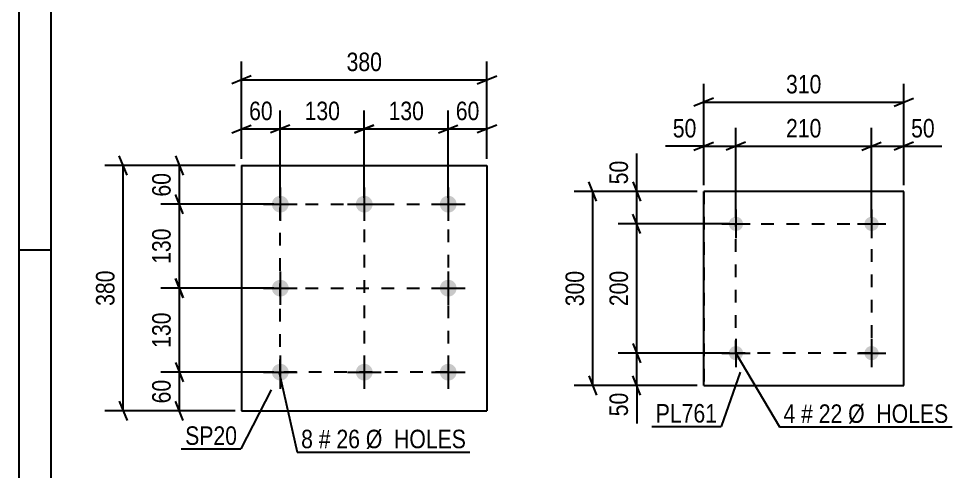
# Model space of a CAD drawing. Header units: millimetres. Extents: x 0 to 420, y 0 to 297.
# Drawn here: x 0 to 144.6, y 114.8 to 184.8 of the extents above; entities that cross this region are included whole.
import ezdxf

# ---------------------------------------------------------------- set-up
doc = ezdxf.new("R2010")
doc.units = ezdxf.units.MM
doc.linetypes.add('DXK_LINE_DOT2', pattern=[3.9198, 1.9599, -1.9599])
doc.styles.add('Arial Narrow', font='ARIALN.TTF', dxfattribs={"height": 0.2})

# ---------------------------------------------------------------- blocks, each defined once
blk = doc.blocks.new('Unknown-317404647-1115')
at = {"color": 5, "linetype": 'Continuous'}
for p, q in [((0, 297), (0, 0)), ((5, 292), (5, 5)), ((5, 149), (0, 149))]:
    blk.add_line(p, q, dxfattribs=at)
blk = doc.blocks.new('Part-317404647-1272 - 1256')
at = {"color": 2, "linetype": 'Continuous'}
for p, q in [((34.51, 162.1), (34.51, 124.1)), ((34.51, 162.1), (72.51, 162.1)), ((72.51, 162.1), (72.51, 124.1)), ((34.51, 124.1), (72.51, 124.1))]:
    blk.add_line(p, q, dxfattribs=at)
blk = doc.blocks.new('Bolt-317404647-1305 - 1256')
at = {"linetype": 'Continuous'}
for points in [[(40.51, 157.4, -1), (40.51, 154.8, -1)], [(53.51, 157.4, -1), (53.51, 154.8, -1)], [(66.51, 157.4, -1), (66.51, 154.8, -1)], [(40.51, 144.4, -1), (40.51, 141.8, -1)], [(66.51, 144.4, -1), (66.51, 141.8, -1)], [(40.51, 131.4, -1), (40.51, 128.8, -1)], [(53.51, 131.4, -1), (53.51, 128.8, -1)], [(66.51, 131.4, -1), (66.51, 128.8, -1)]]:
    blk.add_hatch(color=1, dxfattribs=at).paths.add_polyline_path(points)
at = {"color": 1, "linetype": 'Continuous'}
for p, q in [((40.51, 158.7), (40.51, 153.5)), ((53.51, 158.7), (53.51, 153.5)), ((66.51, 158.7), (66.51, 153.5)), ((37.91, 156.1), (43.11, 156.1)), ((50.91, 156.1), (56.11, 156.1)), ((63.91, 156.1), (69.11, 156.1)), ((40.51, 145.7), (40.51, 140.5)), ((66.51, 145.7), (66.51, 140.5)), ((37.91, 143.1), (43.11, 143.1)), ((63.91, 143.1), (69.11, 143.1)), ((40.51, 132.7), (40.51, 127.5)), ((53.51, 132.7), (53.51, 127.5)), ((66.51, 132.7), (66.51, 127.5)), ((37.91, 130.1), (43.11, 130.1)), ((50.91, 130.1), (56.11, 130.1)), ((63.91, 130.1), (69.11, 130.1))]:
    blk.add_line(p, q, dxfattribs=at)
blk = doc.blocks.new('Part-317404647-7308 - 7302')
at = {"color": 2, "linetype": 'Continuous'}
for p, q in [((106.06, 128.05), (106.06, 158.05)), ((106.06, 158.05), (106.06, 158.05)), ((137.06, 158.05), (106.06, 158.05)), ((137.06, 128.05), (137.06, 158.05)), ((106.06, 128.05), (106.06, 128.05)), ((106.06, 128.05), (137.06, 128.05))]:
    blk.add_line(p, q, dxfattribs=at)
at = {"color": 7, "linetype": 'DXK_LINE_DOT2'}
for p, q in [((106.06, 158.05), (106.06, 128.05)), ((106.06, 158.05), (106.06, 158.05)), ((137.06, 128.05), (137.06, 158.05)), ((106.06, 128.05), (106.06, 128.05))]:
    blk.add_line(p, q, dxfattribs=at)
blk = doc.blocks.new('Bolt-317404647-7341 - 7302')
at = {"linetype": 'Continuous'}
for points in [[(109.96, 133.05), (109.98, 133.28), (110.05, 133.5), (110.17, 133.69), (110.32, 133.87), (110.51, 134), (110.72, 134.09), (110.94, 134.14), (111.17, 134.14), (111.4, 134.09), (111.61, 134), (111.79, 133.87), (111.95, 133.69), (112.06, 133.5), (112.13, 133.28), (112.16, 133.05), (112.13, 132.82), (112.06, 132.6), (111.95, 132.4), (111.79, 132.23), (111.61, 132.1), (111.4, 132), (111.17, 131.95), (110.94, 131.95), (110.72, 132), (110.51, 132.1), (110.32, 132.23), (110.17, 132.4), (110.05, 132.6), (109.98, 132.82)], [(130.96, 133.05), (130.98, 133.28), (131.05, 133.5), (131.17, 133.69), (131.32, 133.87), (131.51, 134), (131.72, 134.09), (131.94, 134.14), (132.17, 134.14), (132.4, 134.09), (132.61, 134), (132.79, 133.87), (132.95, 133.69), (133.06, 133.5), (133.13, 133.28), (133.16, 133.05), (133.13, 132.82), (133.06, 132.6), (132.95, 132.4), (132.79, 132.23), (132.61, 132.1), (132.4, 132), (132.17, 131.95), (131.94, 131.95), (131.72, 132), (131.51, 132.1), (131.32, 132.23), (131.17, 132.4), (131.05, 132.6), (130.98, 132.82)]]:
    blk.add_hatch(color=1, dxfattribs=at).paths.add_polyline_path(points)
at = {"color": 1, "linetype": 'Continuous'}
for p, q in [((111.06, 135.25), (111.06, 130.85)), ((132.06, 135.25), (132.06, 130.85)), ((108.86, 133.05), (113.26, 133.05)), ((129.86, 133.05), (134.26, 133.05))]:
    blk.add_line(p, q, dxfattribs=at)
blk = doc.blocks.new('Bolt-317404647-7346 - 7302')
at = {"linetype": 'Continuous'}
for points in [[(109.96, 153.05), (109.98, 153.28), (110.05, 153.5), (110.17, 153.69), (110.32, 153.87), (110.51, 154), (110.72, 154.09), (110.94, 154.14), (111.17, 154.14), (111.4, 154.09), (111.61, 154), (111.79, 153.87), (111.95, 153.69), (112.06, 153.5), (112.13, 153.28), (112.16, 153.05), (112.13, 152.82), (112.06, 152.6), (111.95, 152.4), (111.79, 152.23), (111.61, 152.1), (111.4, 152), (111.17, 151.95), (110.94, 151.95), (110.72, 152), (110.51, 152.1), (110.32, 152.23), (110.17, 152.4), (110.05, 152.6), (109.98, 152.82)], [(130.96, 153.05), (130.98, 153.28), (131.05, 153.5), (131.17, 153.69), (131.32, 153.87), (131.51, 154), (131.72, 154.09), (131.94, 154.14), (132.17, 154.14), (132.4, 154.09), (132.61, 154), (132.79, 153.87), (132.95, 153.69), (133.06, 153.5), (133.13, 153.28), (133.16, 153.05), (133.13, 152.82), (133.06, 152.6), (132.95, 152.4), (132.79, 152.23), (132.61, 152.1), (132.4, 152), (132.17, 151.95), (131.94, 151.95), (131.72, 152), (131.51, 152.1), (131.32, 152.23), (131.17, 152.4), (131.05, 152.6), (130.98, 152.82)]]:
    blk.add_hatch(color=1, dxfattribs=at).paths.add_polyline_path(points)
at = {"color": 1, "linetype": 'Continuous'}
for p, q in [((111.06, 155.25), (111.06, 150.85)), ((132.06, 155.25), (132.06, 150.85)), ((108.86, 153.05), (113.26, 153.05)), ((129.86, 153.05), (134.26, 153.05))]:
    blk.add_line(p, q, dxfattribs=at)
blk = doc.blocks.new('Rectangle-317404647-1379 - 1256')
at = {"color": 1, "linetype": 'DXK_LINE_DOT2'}
blk.add_lwpolyline([(40.51, 156.1), (66.51, 156.1), (66.51, 130.1), (40.51, 130.1), (40.51, 156.1)], close=True, dxfattribs=at)
blk = doc.blocks.new('Rectangle-317404647-7455 - 7302')
at = {"color": 1, "linetype": 'DXK_LINE_DOT2'}
blk.add_lwpolyline([(111.06, 153.05), (132.06, 153.05), (132.06, 133.05), (111.06, 133.05), (111.06, 153.05)], close=True, dxfattribs=at)
blk = doc.blocks.new('Line-317404647-16418 - 1256')
at = {"color": 1, "linetype": 'DXK_LINE_DOT2'}
blk.add_line((40.51, 143.1), (66.51, 143.1), dxfattribs=at)
blk = doc.blocks.new('Line-317404647-16425 - 1256')
at = {"color": 1, "linetype": 'DXK_LINE_DOT2'}
blk.add_line((53.51, 156.1), (53.51, 130.1), dxfattribs=at)
blk = doc.blocks.new('StraightDimension-317404647-1307 - 1256')
at = {"color": 7, "linetype": 'Continuous'}
for p, q in [((25.48, 141.6), (24.28, 144.6)), ((39.51, 143.1), (22.03, 143.1)), ((24.88, 130.1), (24.88, 143.1)), ((24.28, 131.6), (25.48, 128.6)), ((39.51, 130.1), (22.03, 130.1))]:
    blk.add_line(p, q, dxfattribs=at)
at = {"color": 0}
blk.add_wipeout([(24.13, 139.94), (19.93, 139.94), (19.93, 133.26), (24.13, 133.26)], dxfattribs=at)
at = {"color": 3, "style": 'Arial Narrow'}
blk.add_text('130', height=2.863, rotation=90.0002, dxfattribs=at).set_placement((23.53, 133.86))
blk = doc.blocks.new('StraightDimension-317404647-1369 - 1256')
at = {"color": 7, "linetype": 'Continuous'}
for p, q in [((34.51, 163.1), (34.51, 178.19)), ((72.51, 163.1), (72.51, 178.19)), ((36.01, 175.94), (33.01, 174.74)), ((34.51, 175.34), (72.51, 175.34)), ((71.01, 174.74), (74.01, 175.94))]:
    blk.add_line(p, q, dxfattribs=at)
at = {"color": 0}
blk.add_wipeout([(56.85, 176.09), (56.85, 180.29), (50.17, 180.29), (50.17, 176.09)], dxfattribs=at)
at = {"color": 3, "style": 'Arial Narrow'}
blk.add_text('380', height=2.863, dxfattribs=at).set_placement((50.77, 176.69))
blk = doc.blocks.new('StraightDimension-317404647-1309 - 1256')
at = {"color": 7, "linetype": 'Continuous'}
for p, q in [((25.48, 154.6), (24.28, 157.6)), ((39.51, 156.1), (22.03, 156.1)), ((24.88, 143.1), (24.88, 156.1)), ((24.28, 144.6), (25.48, 141.6)), ((39.51, 143.1), (22.03, 143.1))]:
    blk.add_line(p, q, dxfattribs=at)
at = {"color": 0}
blk.add_wipeout([(24.13, 152.94), (19.93, 152.94), (19.93, 146.26), (24.13, 146.26)], dxfattribs=at)
at = {"color": 3, "style": 'Arial Narrow'}
blk.add_text('130', height=2.863, rotation=90.0002, dxfattribs=at).set_placement((23.53, 146.86))
blk = doc.blocks.new('StraightDimension-317404647-1311 - 1256')
at = {"color": 7, "linetype": 'Continuous'}
for p, q in [((24.28, 131.6), (25.48, 128.6)), ((39.51, 130.1), (22.03, 130.1)), ((24.88, 124.1), (24.88, 130.1)), ((25.48, 122.6), (24.28, 125.6)), ((33.51, 124.1), (22.03, 124.1))]:
    blk.add_line(p, q, dxfattribs=at)
at = {"color": 0}
blk.add_wipeout([(24.13, 129.53), (19.93, 129.53), (19.93, 124.67), (24.13, 124.67)], dxfattribs=at)
at = {"color": 3, "style": 'Arial Narrow'}
blk.add_text('60', height=2.863, rotation=90.0002, dxfattribs=at).set_placement((23.53, 125.27))
blk = doc.blocks.new('StraightDimension-317404647-1322 - 1256')
at = {"color": 7, "linetype": 'Continuous'}
for p, q in [((24.28, 163.6), (25.48, 160.6)), ((33.51, 162.1), (22.03, 162.1)), ((24.88, 156.1), (24.88, 162.1)), ((25.48, 154.6), (24.28, 157.6)), ((39.51, 156.1), (22.03, 156.1))]:
    blk.add_line(p, q, dxfattribs=at)
at = {"color": 0}
blk.add_wipeout([(24.13, 161.53), (19.93, 161.53), (19.93, 156.67), (24.13, 156.67)], dxfattribs=at)
at = {"color": 3, "style": 'Arial Narrow'}
blk.add_text('60', height=2.863, rotation=90.0002, dxfattribs=at).set_placement((23.53, 157.27))
blk = doc.blocks.new('StraightDimension-317404647-1333 - 1256')
at = {"color": 7, "linetype": 'Continuous'}
for p, q in [((16.78, 160.6), (15.58, 163.6)), ((33.51, 162.1), (13.33, 162.1)), ((16.18, 124.1), (16.18, 162.1)), ((15.58, 125.6), (16.78, 122.6)), ((33.51, 124.1), (13.33, 124.1))]:
    blk.add_line(p, q, dxfattribs=at)
at = {"color": 0}
blk.add_wipeout([(15.43, 146.44), (11.23, 146.44), (11.23, 139.76), (15.43, 139.76)], dxfattribs=at)
at = {"color": 3, "style": 'Arial Narrow'}
blk.add_text('380', height=2.863, rotation=90.0002, dxfattribs=at).set_placement((14.83, 140.36))
blk = doc.blocks.new('StraightDimension-317404647-1344 - 1256')
at = {"color": 7, "linetype": 'Continuous'}
for p, q in [((53.51, 157.1), (53.51, 170.6)), ((66.51, 157.1), (66.51, 170.6)), ((55.01, 168.35), (52.01, 167.15)), ((53.51, 167.75), (66.51, 167.75)), ((65.01, 167.15), (68.01, 168.35))]:
    blk.add_line(p, q, dxfattribs=at)
at = {"color": 0}
blk.add_wipeout([(63.35, 168.5), (63.35, 172.7), (56.67, 172.7), (56.67, 168.5)], dxfattribs=at)
at = {"color": 3, "style": 'Arial Narrow'}
blk.add_text('130', height=2.863, dxfattribs=at).set_placement((57.27, 169.1))
blk = doc.blocks.new('StraightDimension-317404647-1346 - 1256')
at = {"color": 7, "linetype": 'Continuous'}
for p, q in [((40.51, 157.1), (40.51, 170.6)), ((53.51, 157.1), (53.51, 170.6)), ((42.01, 168.35), (39.01, 167.15)), ((40.51, 167.75), (53.51, 167.75)), ((52.01, 167.15), (55.01, 168.35))]:
    blk.add_line(p, q, dxfattribs=at)
at = {"color": 0}
blk.add_wipeout([(50.35, 168.5), (50.35, 172.7), (43.67, 172.7), (43.67, 168.5)], dxfattribs=at)
at = {"color": 3, "style": 'Arial Narrow'}
blk.add_text('130', height=2.863, dxfattribs=at).set_placement((44.27, 169.1))
blk = doc.blocks.new('StraightDimension-317404647-1348 - 1256')
at = {"color": 7, "linetype": 'Continuous'}
for p, q in [((34.51, 163.1), (34.51, 170.6)), ((40.51, 157.1), (40.51, 170.6)), ((33.01, 167.15), (36.01, 168.35)), ((34.51, 167.75), (40.51, 167.75)), ((42.01, 168.35), (39.01, 167.15))]:
    blk.add_line(p, q, dxfattribs=at)
at = {"color": 0}
blk.add_wipeout([(39.94, 168.5), (39.94, 172.7), (35.08, 172.7), (35.08, 168.5)], dxfattribs=at)
at = {"color": 3, "style": 'Arial Narrow'}
blk.add_text('60', height=2.863, dxfattribs=at).set_placement((35.68, 169.1))
blk = doc.blocks.new('StraightDimension-317404647-1358 - 1256')
at = {"color": 7, "linetype": 'Continuous'}
for p, q in [((66.51, 157.1), (66.51, 170.6)), ((72.51, 163.1), (72.51, 170.6)), ((65.01, 167.15), (68.01, 168.35)), ((66.51, 167.75), (72.51, 167.75)), ((74.01, 168.35), (71.01, 167.15))]:
    blk.add_line(p, q, dxfattribs=at)
at = {"color": 0}
blk.add_wipeout([(71.94, 168.5), (71.94, 172.7), (67.08, 172.7), (67.08, 168.5)], dxfattribs=at)
at = {"color": 3, "style": 'Arial Narrow'}
blk.add_text('60', height=2.863, dxfattribs=at).set_placement((67.68, 169.1))
blk = doc.blocks.new('StraightDimension-317404647-7348 - 7302')
at = {"color": 7, "linetype": 'Continuous'}
for p, q in [((95.09, 134.55), (96.29, 131.55)), ((110.06, 133.05), (92.84, 133.05)), ((95.69, 128.05), (95.69, 133.05)), ((96.29, 126.55), (95.09, 129.55)), ((105.06, 128.05), (92.84, 128.05)), ((95.69, 128.05), (95.69, 122.14)), ((95.69, 128.05), (95.69, 122.14))]:
    blk.add_line(p, q, dxfattribs=at)
at = {"color": 0}
blk.add_wipeout([(94.94, 127.52), (90.74, 127.52), (90.74, 122.67), (94.94, 122.67)], dxfattribs=at)
at = {"color": 3, "style": 'Arial Narrow'}
blk.add_text('50', height=2.863, rotation=90.0002, dxfattribs=at).set_placement((94.34, 123.27))
blk = doc.blocks.new('StraightDimension-317404647-7361 - 7302')
at = {"color": 7, "linetype": 'Continuous'}
for p, q in [((96.29, 151.55), (95.09, 154.55)), ((110.06, 153.05), (92.84, 153.05)), ((95.69, 133.05), (95.69, 153.05)), ((95.09, 134.55), (96.29, 131.55)), ((110.06, 133.05), (92.84, 133.05))]:
    blk.add_line(p, q, dxfattribs=at)
at = {"color": 0}
blk.add_wipeout([(94.94, 146.39), (90.74, 146.39), (90.74, 139.71), (94.94, 139.71)], dxfattribs=at)
at = {"color": 3, "style": 'Arial Narrow'}
blk.add_text('200', height=2.863, rotation=90.0002, dxfattribs=at).set_placement((94.34, 140.31))
blk = doc.blocks.new('StraightDimension-317404647-7377 - 7302')
at = {"color": 7, "linetype": 'Continuous'}
for p, q in [((95.69, 158.05), (95.69, 163.95)), ((95.69, 158.05), (95.69, 163.95)), ((95.09, 159.55), (96.29, 156.55)), ((105.06, 158.05), (92.84, 158.05)), ((95.69, 153.05), (95.69, 158.05)), ((96.29, 151.55), (95.09, 154.55)), ((110.06, 153.05), (92.84, 153.05))]:
    blk.add_line(p, q, dxfattribs=at)
at = {"color": 0}
blk.add_wipeout([(94.94, 163.43), (90.74, 163.43), (90.74, 158.57), (94.94, 158.57)], dxfattribs=at)
at = {"color": 3, "style": 'Arial Narrow'}
blk.add_text('50', height=2.863, rotation=90.0002, dxfattribs=at).set_placement((94.34, 159.17))
blk = doc.blocks.new('StraightDimension-317404647-7391 - 7302')
at = {"color": 7, "linetype": 'Continuous'}
for p, q in [((89.48, 156.55), (88.28, 159.55)), ((105.06, 158.05), (86.03, 158.05)), ((88.88, 128.05), (88.88, 158.05)), ((88.28, 129.55), (89.48, 126.55)), ((105.06, 128.05), (86.03, 128.05))]:
    blk.add_line(p, q, dxfattribs=at)
at = {"color": 0}
blk.add_wipeout([(88.13, 146.39), (83.93, 146.39), (83.93, 139.7), (88.13, 139.7)], dxfattribs=at)
at = {"color": 3, "style": 'Arial Narrow'}
blk.add_text('300', height=2.863, rotation=90.0002, dxfattribs=at).set_placement((87.53, 140.3))
blk = doc.blocks.new('StraightDimension-317404647-7402 - 7302')
at = {"color": 7, "linetype": 'Continuous'}
for p, q in [((106.06, 159.05), (106.06, 174.74)), ((137.06, 159.05), (137.06, 174.74)), ((107.56, 172.49), (104.56, 171.29)), ((135.56, 171.29), (138.56, 172.49)), ((106.06, 171.89), (137.06, 171.89))]:
    blk.add_line(p, q, dxfattribs=at)
at = {"color": 0}
blk.add_wipeout([(124.9, 172.64), (124.9, 176.84), (118.21, 176.84), (118.21, 172.64)], dxfattribs=at)
at = {"color": 3, "style": 'Arial Narrow'}
blk.add_text('310', height=2.863, dxfattribs=at).set_placement((118.81, 173.24))
blk = doc.blocks.new('StraightDimension-317404647-7413 - 7302')
at = {"color": 7, "linetype": 'Continuous'}
for p, q in [((106.06, 159.05), (106.06, 167.92)), ((111.06, 154.05), (111.06, 167.92)), ((106.06, 165.07), (100.15, 165.07)), ((106.06, 165.07), (100.15, 165.07)), ((104.56, 164.47), (107.56, 165.67)), ((106.06, 165.07), (111.06, 165.07)), ((112.56, 165.67), (109.56, 164.47))]:
    blk.add_line(p, q, dxfattribs=at)
at = {"color": 0}
blk.add_wipeout([(105.53, 165.82), (105.53, 170.02), (100.68, 170.02), (100.68, 165.82)], dxfattribs=at)
at = {"color": 3, "style": 'Arial Narrow'}
blk.add_text('50', height=2.863, dxfattribs=at).set_placement((101.28, 166.42))
blk = doc.blocks.new('StraightDimension-317404647-7426 - 7302')
at = {"color": 7, "linetype": 'Continuous'}
for p, q in [((111.06, 154.05), (111.06, 167.92)), ((132.06, 154.05), (132.06, 167.92)), ((112.56, 165.67), (109.56, 164.47)), ((111.06, 165.07), (132.06, 165.07)), ((130.56, 164.47), (133.56, 165.67))]:
    blk.add_line(p, q, dxfattribs=at)
at = {"color": 0}
blk.add_wipeout([(124.9, 165.82), (124.9, 170.02), (118.21, 170.02), (118.21, 165.82)], dxfattribs=at)
at = {"color": 3, "style": 'Arial Narrow'}
blk.add_text('210', height=2.863, dxfattribs=at).set_placement((118.81, 166.42))
blk = doc.blocks.new('StraightDimension-317404647-7442 - 7302')
at = {"color": 7, "linetype": 'Continuous'}
for p, q in [((132.06, 154.05), (132.06, 167.92)), ((137.06, 159.05), (137.06, 167.92)), ((130.56, 164.47), (133.56, 165.67)), ((132.06, 165.07), (137.06, 165.07)), ((138.56, 165.67), (135.56, 164.47)), ((137.06, 165.07), (142.96, 165.07)), ((137.06, 165.07), (142.96, 165.07))]:
    blk.add_line(p, q, dxfattribs=at)
at = {"color": 0}
blk.add_wipeout([(142.44, 165.82), (142.44, 170.02), (137.58, 170.02), (137.58, 165.82)], dxfattribs=at)
at = {"color": 3, "style": 'Arial Narrow'}
blk.add_text('50', height=2.863, dxfattribs=at).set_placement((138.18, 166.42))
blk = doc.blocks.new('Mark-317404647-1268 - 1256')
at = {"color": 0}
blk.add_wipeout([(33.82, 118.85), (33.82, 121.85), (25.78, 121.85), (25.78, 118.85)], dxfattribs=at)
blk.add_wipeout([(33.82, 118.85), (33.82, 121.85), (25.78, 121.85), (25.78, 118.85)], dxfattribs=at)
at = {"color": 30, "linetype": 'Continuous'}
for p in [(39.12, 127.37), (25.18, 118.25)]:
    blk.add_line(p, (34.42, 118.25), dxfattribs=at)
at = {"color": 3, "style": 'Arial Narrow'}
blk.add_text('SP20', height=2.863, dxfattribs=at).set_placement((25.78, 118.85))
blk = doc.blocks.new('Mark-317404647-1301 - 1256')
at = {"color": 0}
for points in [[(45.57, 118.33), (45.57, 121.33), (43.74, 121.33), (43.74, 118.33)], [(48.3, 118.33), (48.3, 121.33), (46.47, 121.33), (46.47, 118.33)], [(52.85, 118.33), (52.85, 121.33), (49.2, 121.33), (49.2, 118.33)], [(69.28, 118.33), (69.28, 121.33), (53.75, 121.33), (53.75, 118.33)]]:
    blk.add_wipeout(points, dxfattribs=at)
for points in [[(45.57, 118.33), (45.57, 121.33), (43.74, 121.33), (43.74, 118.33)], [(48.3, 118.33), (48.3, 121.33), (46.47, 121.33), (46.47, 118.33)], [(52.85, 118.33), (52.85, 121.33), (49.2, 121.33), (49.2, 118.33)], [(69.28, 118.33), (69.28, 121.33), (53.75, 121.33), (53.75, 118.33)]]:
    blk.add_wipeout(points, dxfattribs=at)
at = {"color": 7, "linetype": 'Continuous'}
for p, q in [((40.31, 130.05), (43.14, 117.73)), ((43.14, 117.73), (69.88, 117.73))]:
    blk.add_line(p, q, dxfattribs=at)
at = {"color": 3, "style": 'Arial Narrow'}
for s, height, p in [('8', 2.86, (43.74, 118.33)), ('#', 2.86, (46.47, 118.33)), ('26', 2.863, (49.2, 118.33)), ('Ø  HOLES', 2.863, (53.75, 118.33))]:
    blk.add_text(s, height=height, dxfattribs=at).set_placement(p)
blk = doc.blocks.new('Mark-317404647-7304 - 7302')
at = {"color": 0}
blk.add_wipeout([(108.15, 122.3), (108.15, 125.3), (98.64, 125.3), (98.64, 122.3)], dxfattribs=at)
blk.add_wipeout([(108.15, 122.3), (108.15, 125.3), (98.64, 125.3), (98.64, 122.3)], dxfattribs=at)
at = {"color": 30, "linetype": 'Continuous'}
for p in [(111.7, 130.09), (98.04, 121.7)]:
    blk.add_line(p, (108.75, 121.7), dxfattribs=at)
at = {"color": 3, "style": 'Arial Narrow'}
blk.add_text('PL761', height=2.863, dxfattribs=at).set_placement((98.64, 122.3))
blk = doc.blocks.new('MarkSet-317404647-7502 - 7302')
at = {"color": 0}
for points in [[(120.25, 122.25), (120.25, 125.25), (118.42, 125.25), (118.42, 122.25)], [(122.98, 122.25), (122.98, 125.25), (121.15, 125.25), (121.15, 122.25)], [(127.53, 122.25), (127.53, 125.25), (123.88, 125.25), (123.88, 122.25)], [(143.96, 122.25), (143.96, 125.25), (128.43, 125.25), (128.43, 122.25)]]:
    blk.add_wipeout(points, dxfattribs=at)
for points in [[(120.25, 122.25), (120.25, 125.25), (118.42, 125.25), (118.42, 122.25)], [(122.98, 122.25), (122.98, 125.25), (121.15, 125.25), (121.15, 122.25)], [(127.53, 122.25), (127.53, 125.25), (123.88, 125.25), (123.88, 122.25)], [(143.96, 122.25), (143.96, 125.25), (128.43, 125.25), (128.43, 122.25)]]:
    blk.add_wipeout(points, dxfattribs=at)
at = {"color": 7, "linetype": 'Continuous'}
for p, q in [((111.06, 133.05), (117.82, 121.65)), ((117.82, 121.65), (144.56, 121.65))]:
    blk.add_line(p, q, dxfattribs=at)
at = {"color": 3, "style": 'Arial Narrow'}
for s, height, p in [('4', 2.86, (118.42, 122.25)), ('#', 2.86, (121.15, 122.25)), ('22', 2.863, (123.88, 122.25)), ('Ø  HOLES', 2.863, (128.43, 122.25))]:
    blk.add_text(s, height=height, dxfattribs=at).set_placement(p)

msp = doc.modelspace()

# ---------------------------------------------------------------- block references
for name in ['Unknown-317404647-1115', 'Part-317404647-1272 - 1256', 'Bolt-317404647-1305 - 1256', 'Part-317404647-7308 - 7302', 'Rectangle-317404647-1379 - 1256', 'Line-317404647-16425 - 1256', 'Bolt-317404647-7346 - 7302', 'Rectangle-317404647-7455 - 7302', 'Line-317404647-16418 - 1256', 'Bolt-317404647-7341 - 7302']:
    msp.add_blockref(name, (0, 0))

# ---------------------------------------------------------------- next in the draw order: block references
for name in ['StraightDimension-317404647-1369 - 1256', 'StraightDimension-317404647-1307 - 1256', 'StraightDimension-317404647-7348 - 7302', 'Mark-317404647-1301 - 1256']:
    msp.add_blockref(name, (0, 0))

# ---------------------------------------------------------------- next in the draw order: block references
for name in ['StraightDimension-317404647-1344 - 1256', 'StraightDimension-317404647-1309 - 1256', 'StraightDimension-317404647-7361 - 7302', 'StraightDimension-317404647-1311 - 1256']:
    msp.add_blockref(name, (0, 0))

# ---------------------------------------------------------------- next in the draw order: block references
for name in ['StraightDimension-317404647-1358 - 1256', 'StraightDimension-317404647-1322 - 1256', 'StraightDimension-317404647-7377 - 7302']:
    msp.add_blockref(name, (0, 0))

# ---------------------------------------------------------------- next in the draw order: block references
for name in ['StraightDimension-317404647-1346 - 1256', 'StraightDimension-317404647-1333 - 1256', 'StraightDimension-317404647-7391 - 7302']:
    msp.add_blockref(name, (0, 0))

# ---------------------------------------------------------------- next in the draw order: block references
for name in ['StraightDimension-317404647-7402 - 7302', 'StraightDimension-317404647-1348 - 1256', 'Mark-317404647-7304 - 7302', 'Mark-317404647-1268 - 1256']:
    msp.add_blockref(name, (0, 0))

# ---------------------------------------------------------------- next in the draw order: block references
for name in ['StraightDimension-317404647-7413 - 7302', 'MarkSet-317404647-7502 - 7302']:
    msp.add_blockref(name, (0, 0))

# ---------------------------------------------------------------- next in the draw order: block references
msp.add_blockref('StraightDimension-317404647-7426 - 7302', (0, 0))

# ---------------------------------------------------------------- next in the draw order: block references
msp.add_blockref('StraightDimension-317404647-7442 - 7302', (0, 0))

doc.saveas('drawing.dxf')
